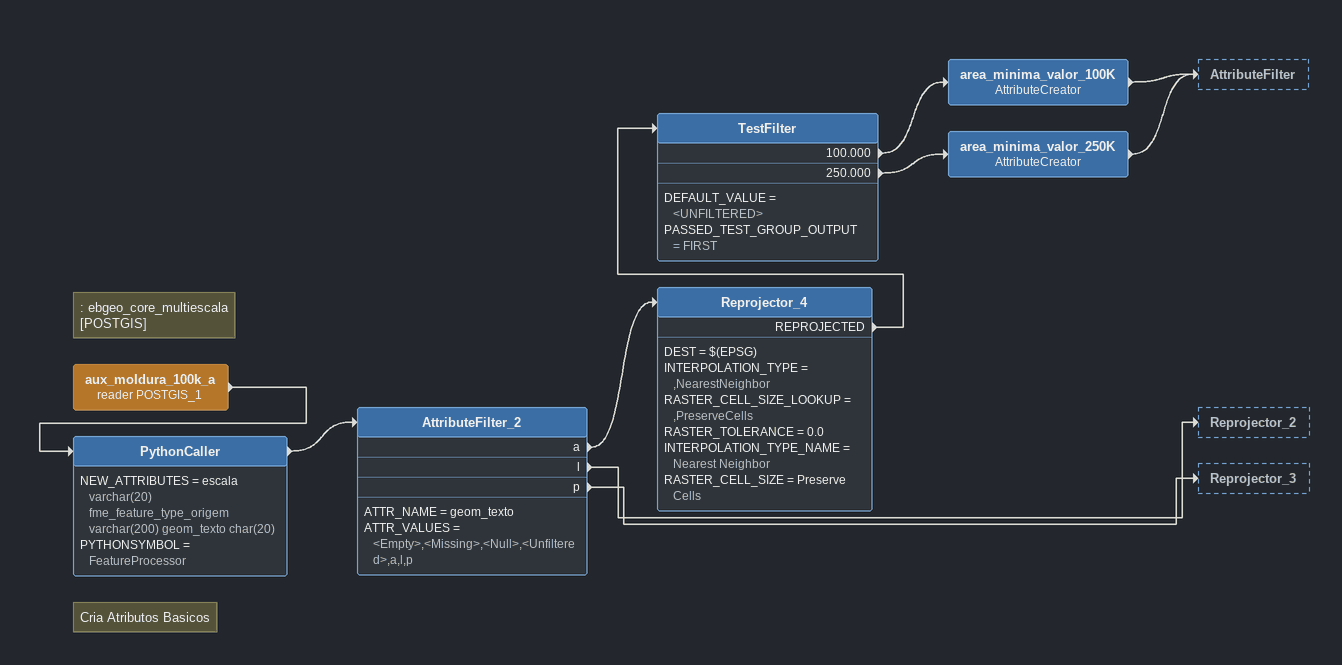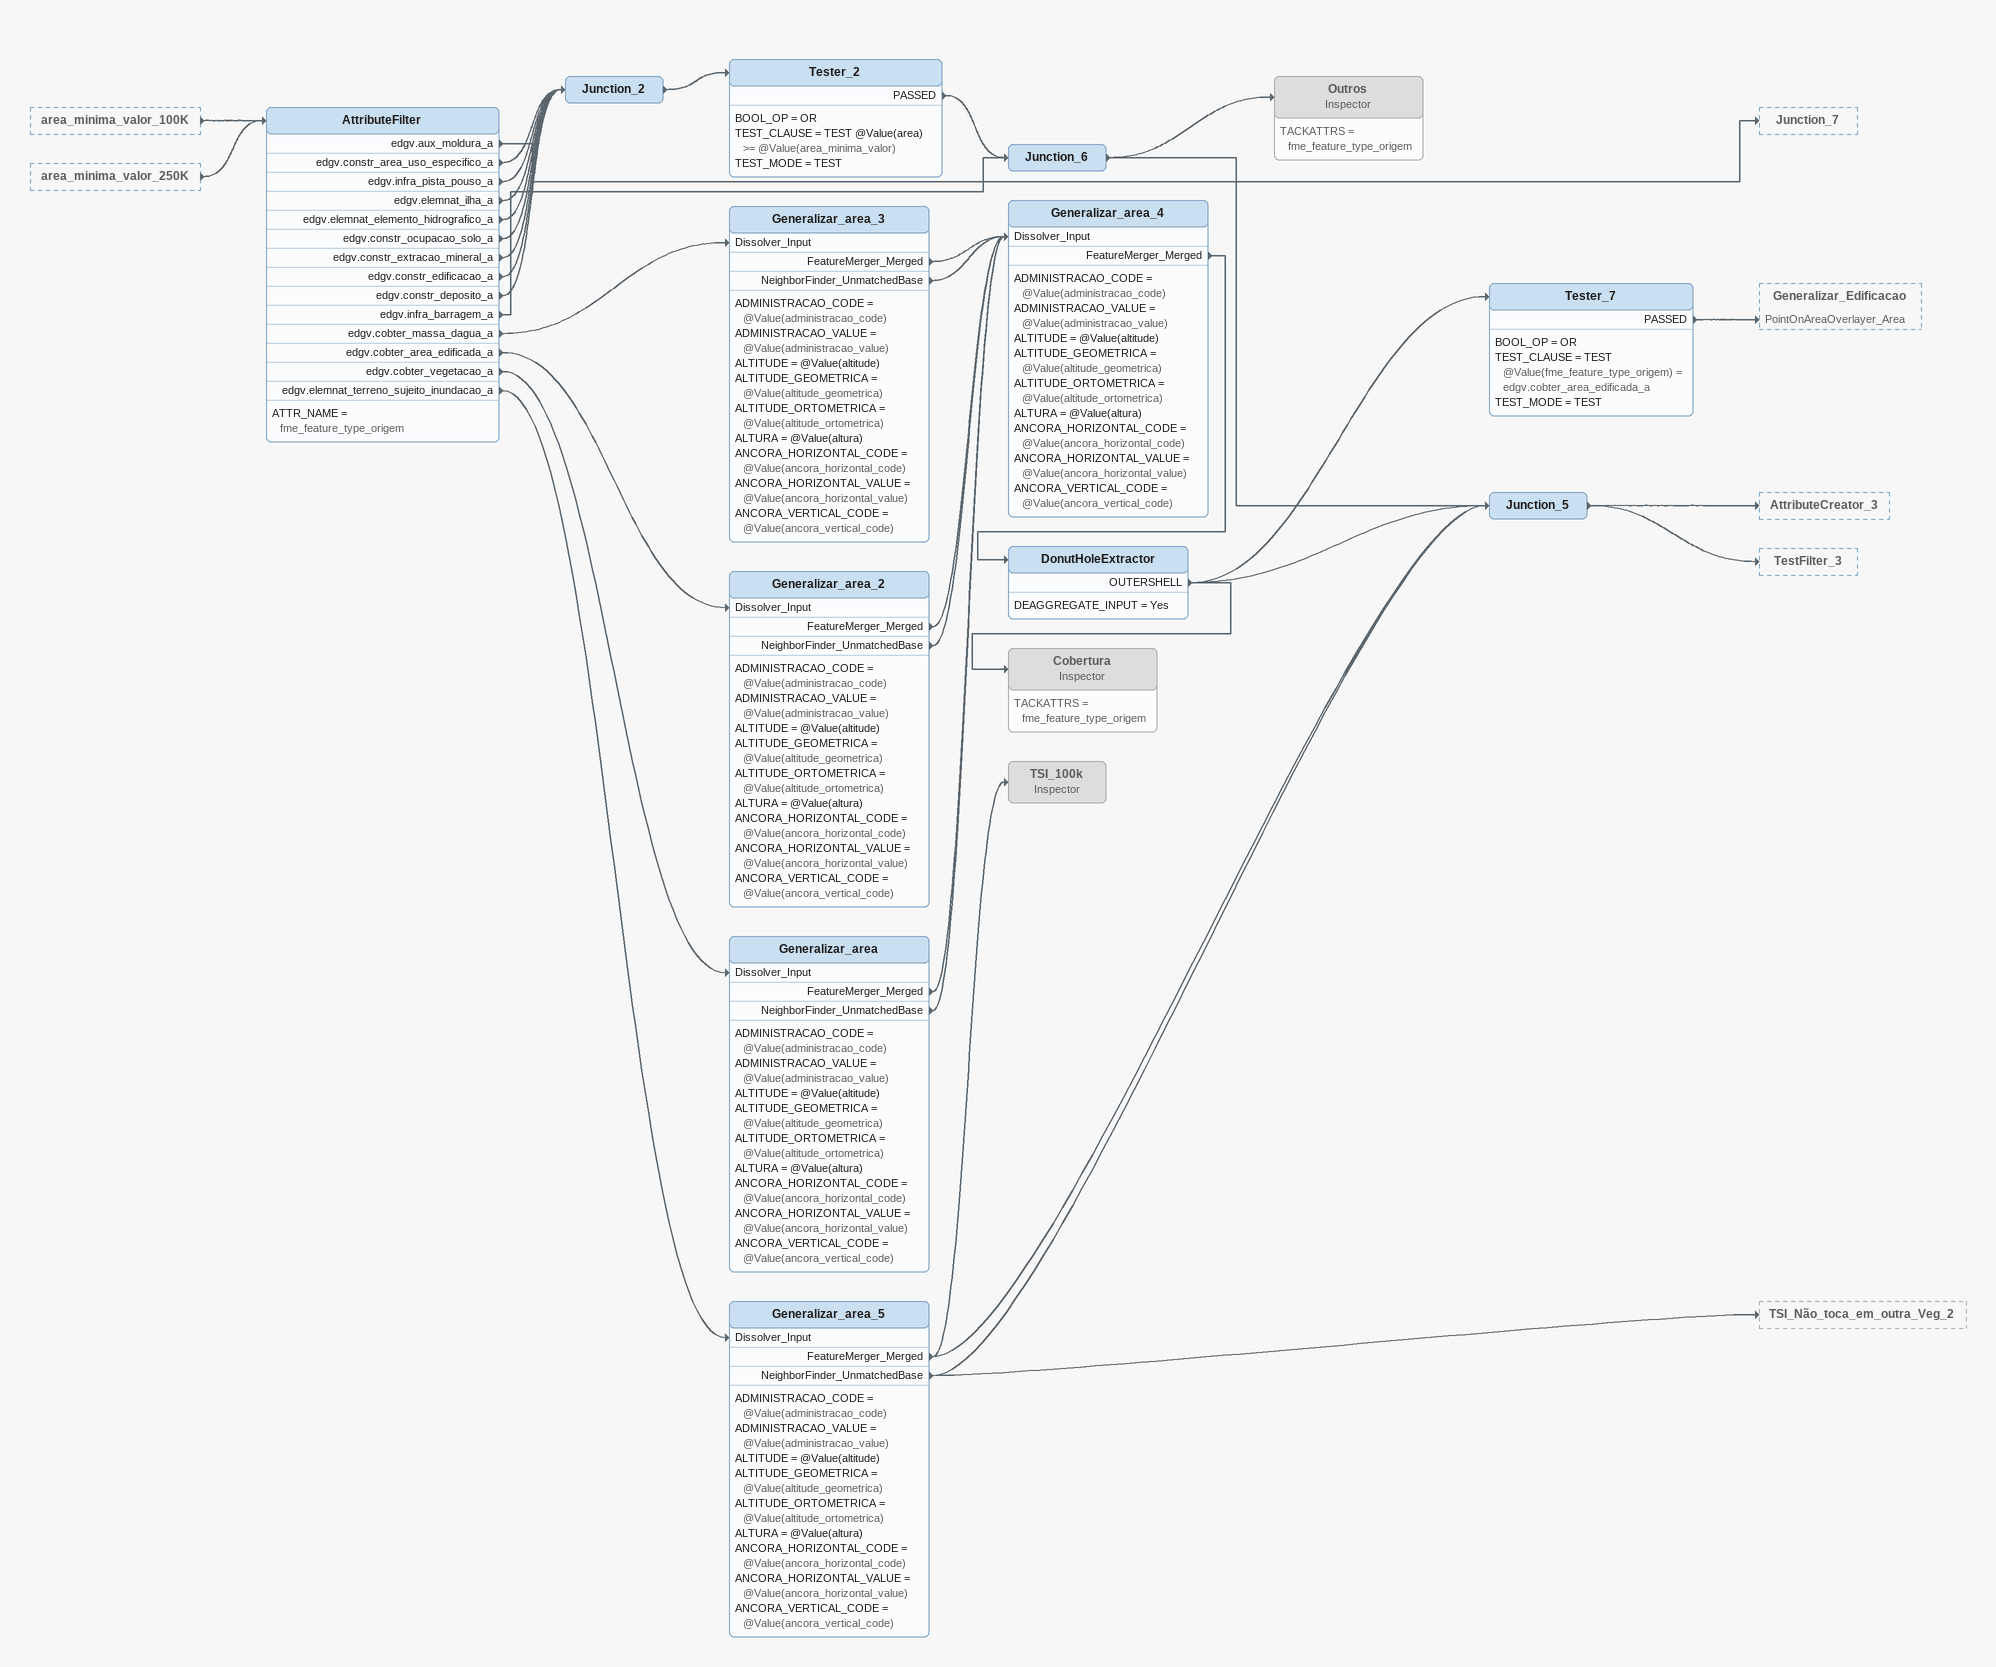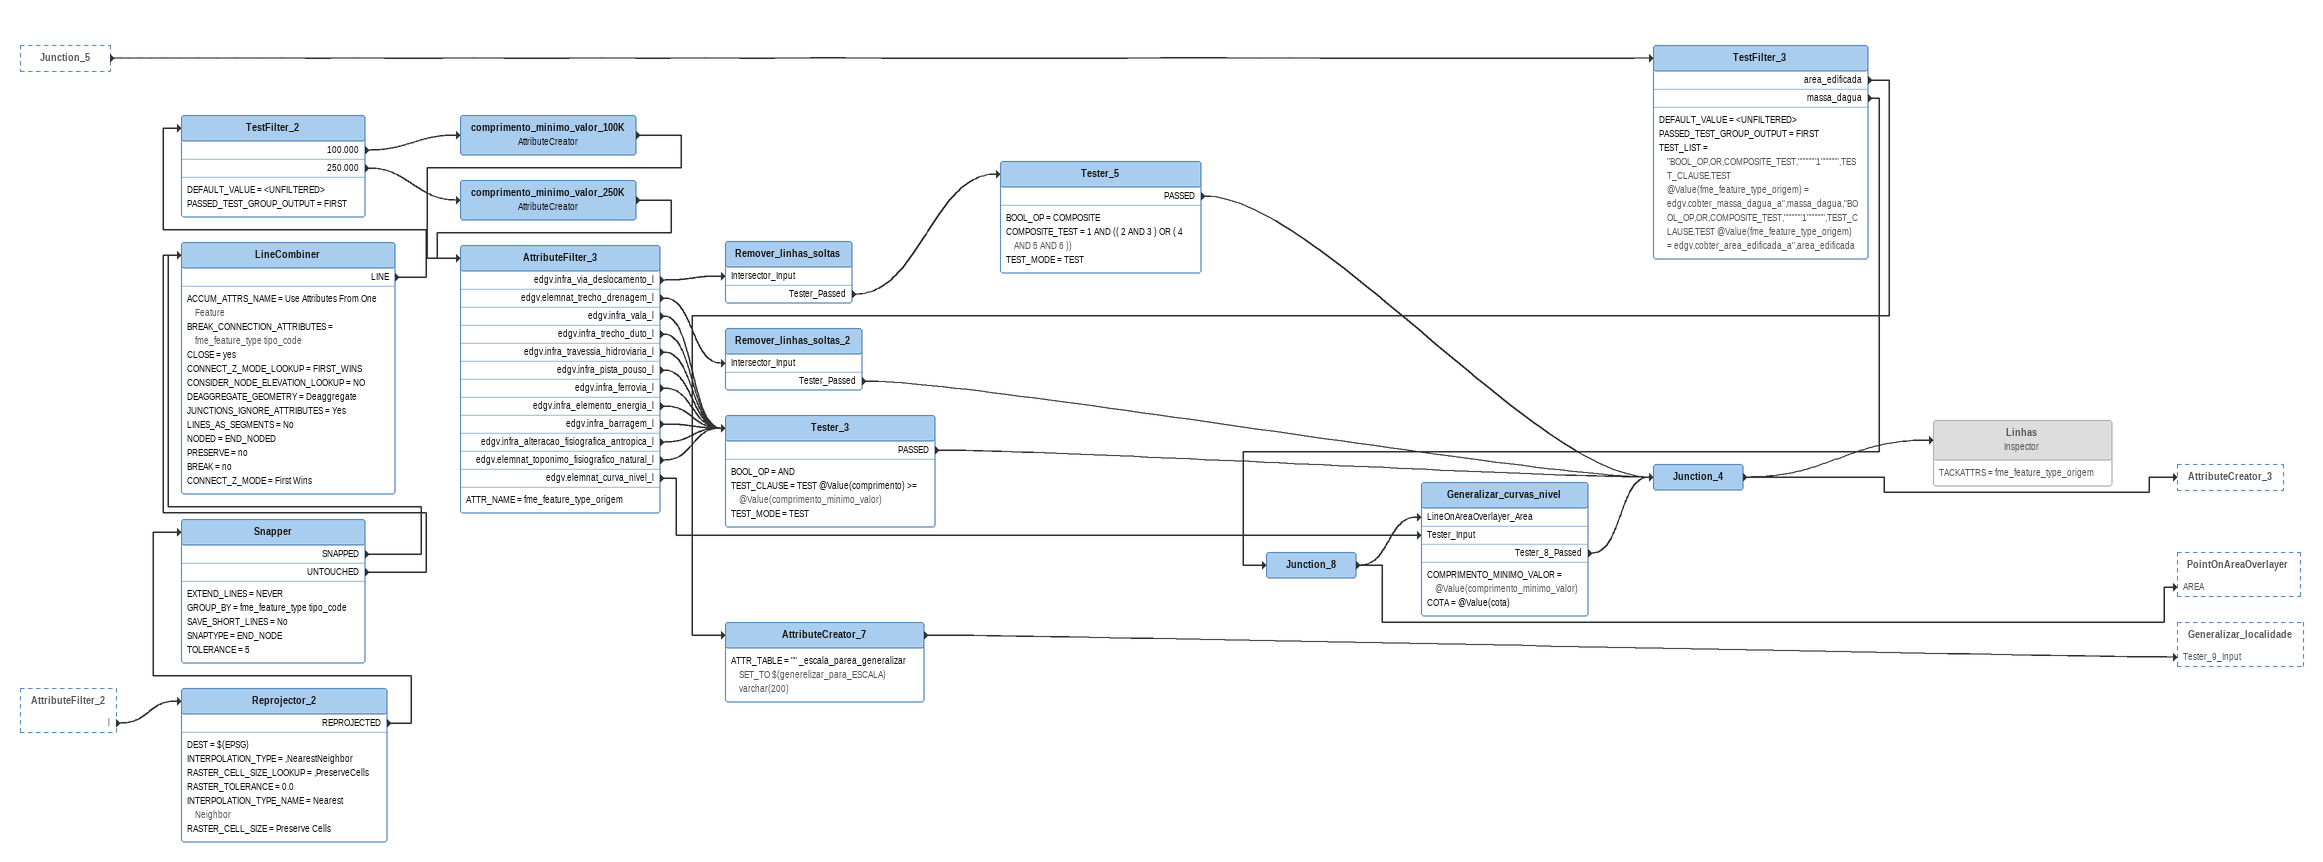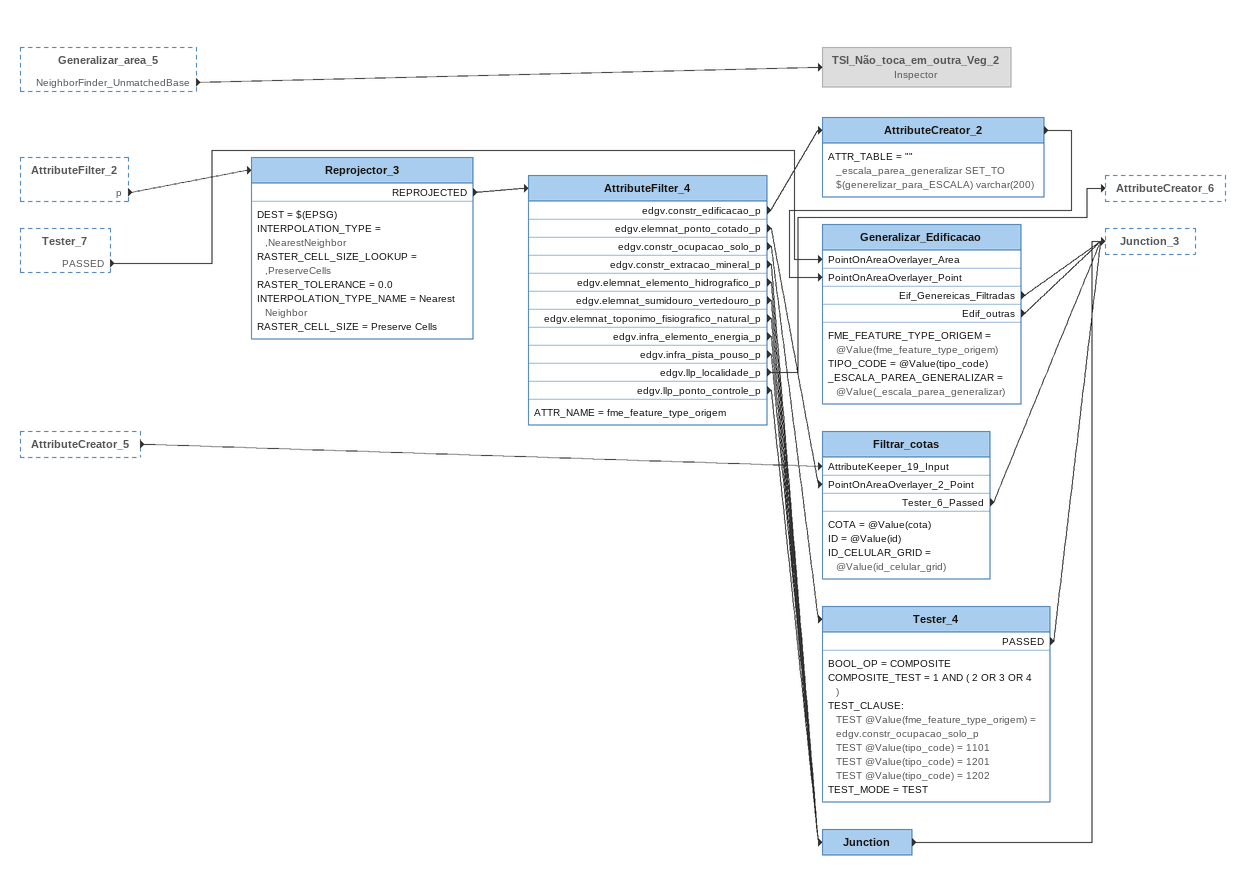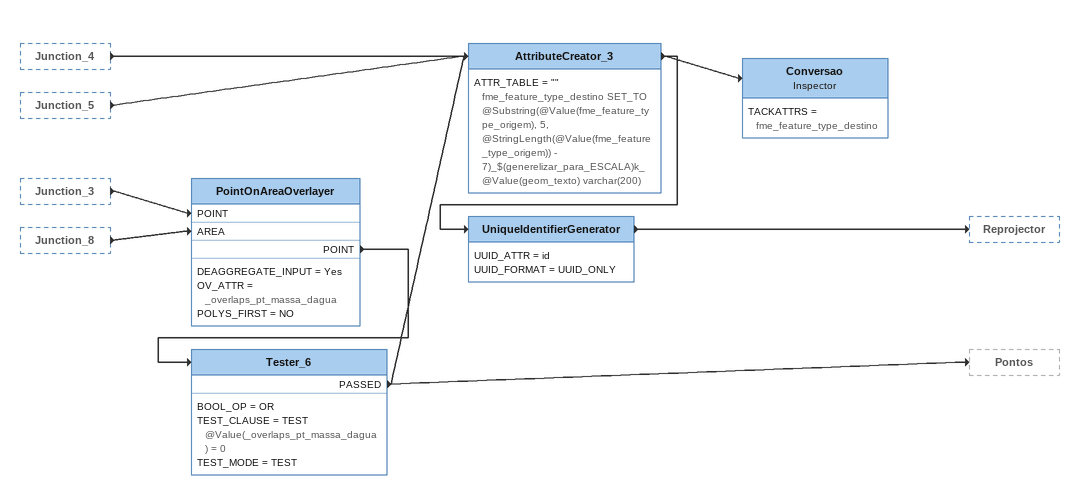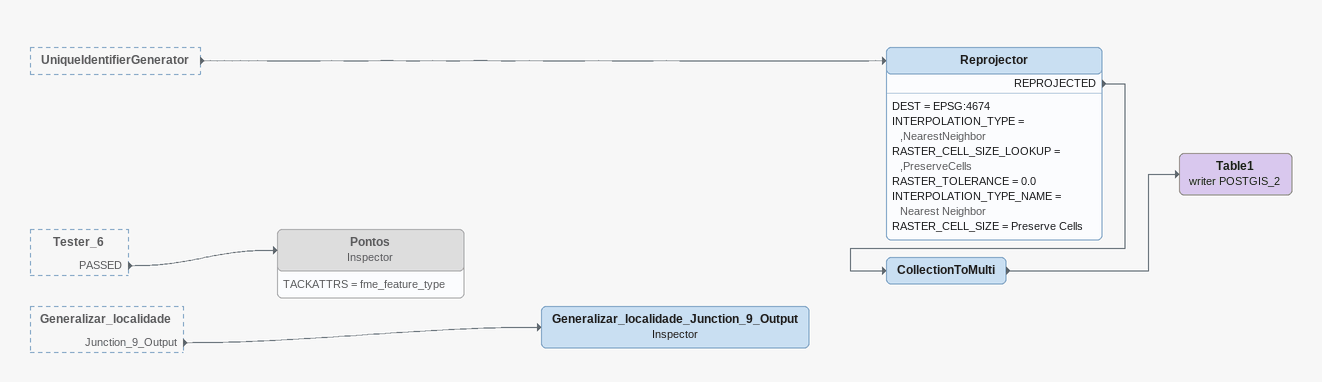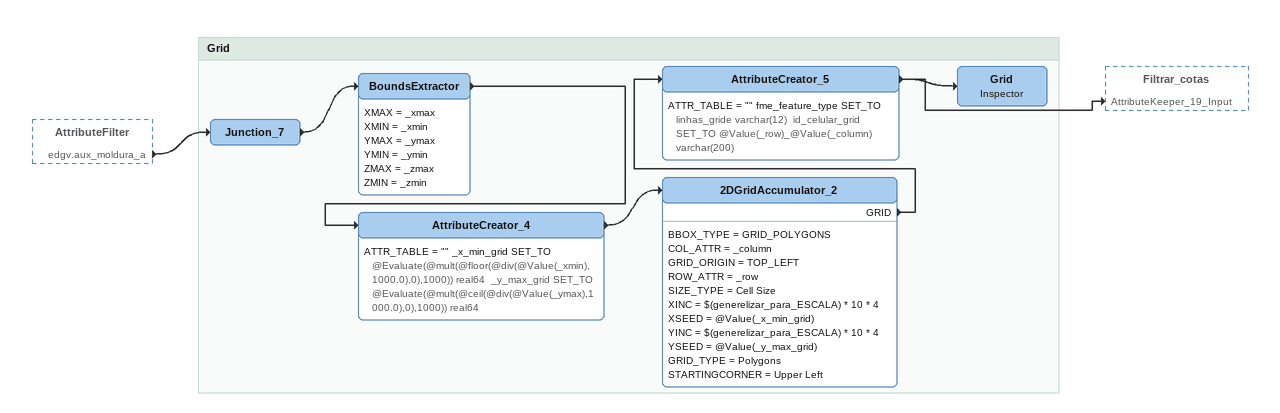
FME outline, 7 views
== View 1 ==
Note: : ebgeo_core_multiescala [POSTGIS]
aux_moldura_100k_a (reader POSTGIS_1)
    -> PythonCaller
Note: Cria Atributos Basicos
PythonCaller
    NEW_ATTRIBUTES = escala varchar(20) fme_feature_type_origem varchar(200) geom_texto char(20)
    PYTHONSYMBOL = FeatureProcessor
    -> AttributeFilter_2
AttributeFilter_2
    ATTR_NAME = geom_texto
    ATTR_VALUES = <Empty>,<Missing>,<Null>,<Unfiltered>,a,l,p
    a -> Reprojector_4
    l -> Reprojector_2
    p -> Reprojector_3
Reprojector_4
    DEST = $(EPSG)
    INTERPOLATION_TYPE = ,NearestNeighbor
    RASTER_CELL_SIZE_LOOKUP = ,PreserveCells
    RASTER_TOLERANCE = 0.0
    INTERPOLATION_TYPE_NAME = Nearest Neighbor
    RASTER_CELL_SIZE = Preserve Cells
    REPROJECTED -> TestFilter
TestFilter
    DEFAULT_VALUE = <UNFILTERED>
    PASSED_TEST_GROUP_OUTPUT = FIRST
    100.000 -> area_minima_valor_100K
    250.000 -> area_minima_valor_250K
area_minima_valor_100K: AttributeCreator
    -> AttributeFilter
area_minima_valor_250K: AttributeCreator
    -> AttributeFilter

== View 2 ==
area_minima_valor_100K [outside]
    -> AttributeFilter
area_minima_valor_250K [outside]
    -> AttributeFilter
AttributeFilter
    ATTR_NAME = fme_feature_type_origem
    edgv.aux_moldura_a -> Junction_7
    edgv.constr_area_uso_especifico_a -> Junction_2
    edgv.infra_pista_pouso_a -> Junction_2
    edgv.elemnat_ilha_a -> Junction_2
    edgv.elemnat_elemento_hidrografico_a -> Junction_2
    edgv.constr_ocupacao_solo_a -> Junction_2
    edgv.constr_extracao_mineral_a -> Junction_2
    edgv.constr_edificacao_a -> Junction_2
    edgv.constr_deposito_a -> Junction_2
    edgv.infra_barragem_a -> Junction_6
    edgv.cobter_massa_dagua_a -> Generalizar_area_3 [Dissolver_Input]
    edgv.cobter_area_edificada_a -> Generalizar_area_2 [Dissolver_Input]
    edgv.cobter_vegetacao_a -> Generalizar_area [Dissolver_Input]
    edgv.elemnat_terreno_sujeito_inundacao_a -> Generalizar_area_5 [Dissolver_Input]
Junction_2
    -> Tester_2
Tester_2
    BOOL_OP = OR
    TEST_CLAUSE = TEST @Value(area) >= @Value(area_minima_valor)
    TEST_MODE = TEST
    PASSED -> Junction_6
Junction_6
    -> Outros
    -> Junction_5
Outros: Inspector [off]
    TACKATTRS = fme_feature_type_origem
Generalizar_area_3
    ADMINISTRACAO_CODE = @Value(administracao_code)
    ADMINISTRACAO_VALUE = @Value(administracao_value)
    ALTITUDE = @Value(altitude)
    ALTITUDE_GEOMETRICA = @Value(altitude_geometrica)
    ALTITUDE_ORTOMETRICA = @Value(altitude_ortometrica)
    ALTURA = @Value(altura)
    ANCORA_HORIZONTAL_CODE = @Value(ancora_horizontal_code)
    ANCORA_HORIZONTAL_VALUE = @Value(ancora_horizontal_value)
    ANCORA_VERTICAL_CODE = @Value(ancora_vertical_code)
    FeatureMerger_Merged -> Generalizar_area_4 [Dissolver_Input]
    NeighborFinder_UnmatchedBase -> Generalizar_area_4 [Dissolver_Input]
Generalizar_area_2
    ADMINISTRACAO_CODE = @Value(administracao_code)
    ADMINISTRACAO_VALUE = @Value(administracao_value)
    ALTITUDE = @Value(altitude)
    ALTITUDE_GEOMETRICA = @Value(altitude_geometrica)
    ALTITUDE_ORTOMETRICA = @Value(altitude_ortometrica)
    ALTURA = @Value(altura)
    ANCORA_HORIZONTAL_CODE = @Value(ancora_horizontal_code)
    ANCORA_HORIZONTAL_VALUE = @Value(ancora_horizontal_value)
    ANCORA_VERTICAL_CODE = @Value(ancora_vertical_code)
    FeatureMerger_Merged -> Generalizar_area_4 [Dissolver_Input]
    NeighborFinder_UnmatchedBase -> Generalizar_area_4 [Dissolver_Input]
Generalizar_area
    ADMINISTRACAO_CODE = @Value(administracao_code)
    ADMINISTRACAO_VALUE = @Value(administracao_value)
    ALTITUDE = @Value(altitude)
    ALTITUDE_GEOMETRICA = @Value(altitude_geometrica)
    ALTITUDE_ORTOMETRICA = @Value(altitude_ortometrica)
    ALTURA = @Value(altura)
    ANCORA_HORIZONTAL_CODE = @Value(ancora_horizontal_code)
    ANCORA_HORIZONTAL_VALUE = @Value(ancora_horizontal_value)
    ANCORA_VERTICAL_CODE = @Value(ancora_vertical_code)
    FeatureMerger_Merged -> Generalizar_area_4 [Dissolver_Input]
    NeighborFinder_UnmatchedBase -> Generalizar_area_4 [Dissolver_Input]
Generalizar_area_4
    ADMINISTRACAO_CODE = @Value(administracao_code)
    ADMINISTRACAO_VALUE = @Value(administracao_value)
    ALTITUDE = @Value(altitude)
    ALTITUDE_GEOMETRICA = @Value(altitude_geometrica)
    ALTITUDE_ORTOMETRICA = @Value(altitude_ortometrica)
    ALTURA = @Value(altura)
    ANCORA_HORIZONTAL_CODE = @Value(ancora_horizontal_code)
    ANCORA_HORIZONTAL_VALUE = @Value(ancora_horizontal_value)
    ANCORA_VERTICAL_CODE = @Value(ancora_vertical_code)
    FeatureMerger_Merged -> DonutHoleExtractor
DonutHoleExtractor
    DEAGGREGATE_INPUT = Yes
    OUTERSHELL -> Cobertura
    OUTERSHELL -> Tester_7
    OUTERSHELL -> Junction_5
Tester_7
    BOOL_OP = OR
    TEST_CLAUSE = TEST @Value(fme_feature_type_origem) = edgv.cobter_area_edificada_a
    TEST_MODE = TEST
    PASSED -> Generalizar_Edificacao [PointOnAreaOverlayer_Area]
Cobertura: Inspector [off]
    TACKATTRS = fme_feature_type_origem
Generalizar_area_5
    ADMINISTRACAO_CODE = @Value(administracao_code)
    ADMINISTRACAO_VALUE = @Value(administracao_value)
    ALTITUDE = @Value(altitude)
    ALTITUDE_GEOMETRICA = @Value(altitude_geometrica)
    ALTITUDE_ORTOMETRICA = @Value(altitude_ortometrica)
    ALTURA = @Value(altura)
    ANCORA_HORIZONTAL_CODE = @Value(ancora_horizontal_code)
    ANCORA_HORIZONTAL_VALUE = @Value(ancora_horizontal_value)
    ANCORA_VERTICAL_CODE = @Value(ancora_vertical_code)
    FeatureMerger_Merged -> TSI_100k
    FeatureMerger_Merged -> Junction_5
    NeighborFinder_UnmatchedBase -> TSI_Não_toca_em_outra_Veg_2
    NeighborFinder_UnmatchedBase -> Junction_5
TSI_100k: Inspector [off]
Junction_5
    -> AttributeCreator_3
    -> TestFilter_3

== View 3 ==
Junction_5 [outside]
    -> TestFilter_3
AttributeFilter_2 [outside]
    l -> Reprojector_2
TestFilter_3
    DEFAULT_VALUE = <UNFILTERED>
    PASSED_TEST_GROUP_OUTPUT = FIRST
    TEST_LIST = "BOOL_OP,OR,COMPOSITE_TEST,""""""1"""""",TEST_CLAUSE,TEST @Value(fme_feature_type_origem) = edgv.cobter_massa_dagua_a",massa_dagua,"BOOL_OP,OR,COMPOSITE_TEST,""""""1"""""",TEST_CLAUSE,TEST @Value(fme_feature_type_origem) = edgv.cobter_area_edificada_a",area_edificada
    area_edificada -> AttributeCreator_7
    massa_dagua -> Junction_8
Junction_8
    -> Generalizar_curvas_nivel [LineOnAreaOverlayer_Area]
    -> PointOnAreaOverlayer [AREA]
AttributeCreator_7
    ATTR_TABLE = "" _escala_parea_generalizar SET_TO $(generelizar_para_ESCALA) varchar(200)
    -> Generalizar_localidade [Tester_9_Input]
Reprojector_2
    DEST = $(EPSG)
    INTERPOLATION_TYPE = ,NearestNeighbor
    RASTER_CELL_SIZE_LOOKUP = ,PreserveCells
    RASTER_TOLERANCE = 0.0
    INTERPOLATION_TYPE_NAME = Nearest Neighbor
    RASTER_CELL_SIZE = Preserve Cells
    REPROJECTED -> Snapper
Snapper
    EXTEND_LINES = NEVER
    GROUP_BY = fme_feature_type tipo_code
    SAVE_SHORT_LINES = No
    SNAPTYPE = END_NODE
    TOLERANCE = 5
    SNAPPED -> LineCombiner
    UNTOUCHED -> LineCombiner
LineCombiner
    ACCUM_ATTRS_NAME = Use Attributes From One Feature
    BREAK_CONNECTION_ATTRIBUTES = fme_feature_type tipo_code
    CLOSE = yes
    CONNECT_Z_MODE_LOOKUP = FIRST_WINS
    CONSIDER_NODE_ELEVATION_LOOKUP = NO
    DEAGGREGATE_GEOMETRY = Deaggregate
    JUNCTIONS_IGNORE_ATTRIBUTES = Yes
    LINES_AS_SEGMENTS = No
    NODED = END_NODED
    PRESERVE = no
    BREAK = no
    CONNECT_Z_MODE = First Wins
    LINE -> TestFilter_2
TestFilter_2
    DEFAULT_VALUE = <UNFILTERED>
    PASSED_TEST_GROUP_OUTPUT = FIRST
    100.000 -> comprimento_minimo_valor_100K
    250.000 -> comprimento_minimo_valor_250K
comprimento_minimo_valor_100K: AttributeCreator
    -> AttributeFilter_3
comprimento_minimo_valor_250K: AttributeCreator
    -> AttributeFilter_3
AttributeFilter_3
    ATTR_NAME = fme_feature_type_origem
    edgv.infra_via_deslocamento_l -> Remover_linhas_soltas [Intersector_Input]
    edgv.elemnat_trecho_drenagem_l -> Remover_linhas_soltas_2 [Intersector_Input]
    edgv.infra_vala_l -> Tester_3
    edgv.infra_trecho_duto_l -> Tester_3
    edgv.infra_travessia_hidroviaria_l -> Tester_3
    edgv.infra_pista_pouso_l -> Tester_3
    edgv.infra_ferrovia_l -> Tester_3
    edgv.infra_elemento_energia_l -> Tester_3
    edgv.infra_barragem_l -> Tester_3
    edgv.infra_alteracao_fisiografica_antropica_l -> Tester_3
    edgv.elemnat_toponimo_fisiografico_natural_l -> Tester_3
    edgv.elemnat_curva_nivel_l -> Generalizar_curvas_nivel [Tester_Input]
Remover_linhas_soltas
    Tester_Passed -> Tester_5
Tester_5
    BOOL_OP = COMPOSITE
    COMPOSITE_TEST = 1 AND (( 2 AND 3 ) OR ( 4 AND 5 AND 6 ))
    TEST_MODE = TEST
    PASSED -> Junction_4
Remover_linhas_soltas_2
    Tester_Passed -> Junction_4
Tester_3
    BOOL_OP = AND
    TEST_CLAUSE = TEST @Value(comprimento) >= @Value(comprimento_minimo_valor)
    TEST_MODE = TEST
    PASSED -> Junction_4
Generalizar_curvas_nivel
    COMPRIMENTO_MINIMO_VALOR = @Value(comprimento_minimo_valor)
    COTA = @Value(cota)
    Tester_8_Passed -> Junction_4
Junction_4
    -> Linhas
    -> AttributeCreator_3
Linhas: Inspector [off]
    TACKATTRS = fme_feature_type_origem

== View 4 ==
Generalizar_area_5 [outside]
    NeighborFinder_UnmatchedBase -> TSI_Não_toca_em_outra_Veg_2
AttributeFilter_2 [outside]
    p -> Reprojector_3
Tester_7 [outside]
    PASSED -> Generalizar_Edificacao [PointOnAreaOverlayer_Area]
AttributeCreator_5 [outside]
    -> Filtrar_cotas [AttributeKeeper_19_Input]
TSI_Não_toca_em_outra_Veg_2: Inspector [off]
Reprojector_3
    DEST = $(EPSG)
    INTERPOLATION_TYPE = ,NearestNeighbor
    RASTER_CELL_SIZE_LOOKUP = ,PreserveCells
    RASTER_TOLERANCE = 0.0
    INTERPOLATION_TYPE_NAME = Nearest Neighbor
    RASTER_CELL_SIZE = Preserve Cells
    REPROJECTED -> AttributeFilter_4
AttributeFilter_4
    ATTR_NAME = fme_feature_type_origem
    edgv.constr_edificacao_p -> AttributeCreator_2
    edgv.elemnat_ponto_cotado_p -> Filtrar_cotas [PointOnAreaOverlayer_2_Point]
    edgv.constr_ocupacao_solo_p -> Tester_4
    edgv.constr_extracao_mineral_p -> Junction
    edgv.elemnat_elemento_hidrografico_p -> Junction
    edgv.elemnat_sumidouro_vertedouro_p -> Junction
    edgv.elemnat_toponimo_fisiografico_natural_p -> Junction
    edgv.infra_elemento_energia_p -> Junction
    edgv.infra_pista_pouso_p -> Junction
    edgv.llp_localidade_p -> AttributeCreator_6
    edgv.llp_ponto_controle_p -> Junction
AttributeCreator_2
    ATTR_TABLE = "" _escala_parea_generalizar SET_TO $(generelizar_para_ESCALA) varchar(200)
    -> Generalizar_Edificacao [PointOnAreaOverlayer_Point]
Generalizar_Edificacao
    FME_FEATURE_TYPE_ORIGEM = @Value(fme_feature_type_origem)
    TIPO_CODE = @Value(tipo_code)
    _ESCALA_PAREA_GENERALIZAR = @Value(_escala_parea_generalizar)
    Eif_Genereicas_Filtradas -> Junction_3
    Edif_outras -> Junction_3
Filtrar_cotas
    COTA = @Value(cota)
    ID = @Value(id)
    ID_CELULAR_GRID = @Value(id_celular_grid)
    Tester_6_Passed -> Junction_3
Tester_4
    BOOL_OP = COMPOSITE
    COMPOSITE_TEST = 1 AND ( 2 OR 3 OR 4 )
    TEST_CLAUSE:
      TEST @Value(fme_feature_type_origem) = edgv.constr_ocupacao_solo_p
      TEST @Value(tipo_code) = 1101
      TEST @Value(tipo_code) = 1201
      TEST @Value(tipo_code) = 1202
    TEST_MODE = TEST
    PASSED -> Junction_3
Junction
    -> Junction_3

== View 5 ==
Junction_4 [outside]
    -> AttributeCreator_3
Junction_5 [outside]
    -> AttributeCreator_3
Junction_3 [outside]
    -> PointOnAreaOverlayer [POINT]
Junction_8 [outside]
    -> PointOnAreaOverlayer [AREA]
PointOnAreaOverlayer
    DEAGGREGATE_INPUT = Yes
    OV_ATTR = _overlaps_pt_massa_dagua
    POLYS_FIRST = NO
    POINT -> Tester_6
Tester_6
    BOOL_OP = OR
    TEST_CLAUSE = TEST @Value(_overlaps_pt_massa_dagua) = 0
    TEST_MODE = TEST
    PASSED -> Pontos
    PASSED -> AttributeCreator_3
AttributeCreator_3
    ATTR_TABLE = "" fme_feature_type_destino SET_TO @Substring(@Value(fme_feature_type_origem), 5, @StringLength(@Value(fme_feature_type_origem)) - 7)_$(generelizar_para_ESCALA)k_@Value(geom_texto) varchar(200)
    -> Conversao
    -> UniqueIdentifierGenerator
Conversao: Inspector
    TACKATTRS = fme_feature_type_destino
UniqueIdentifierGenerator
    UUID_ATTR = id
    UUID_FORMAT = UUID_ONLY
    -> Reprojector

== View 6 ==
UniqueIdentifierGenerator [outside]
    -> Reprojector
Tester_6 [outside]
    PASSED -> Pontos
Generalizar_localidade [outside]
    Junction_9_Output -> Generalizar_localidade_Junction_9_Output
Reprojector
    DEST = EPSG:4674
    INTERPOLATION_TYPE = ,NearestNeighbor
    RASTER_CELL_SIZE_LOOKUP = ,PreserveCells
    RASTER_TOLERANCE = 0.0
    INTERPOLATION_TYPE_NAME = Nearest Neighbor
    RASTER_CELL_SIZE = Preserve Cells
    REPROJECTED -> CollectionToMulti
CollectionToMulti
    -> Table1 (writer POSTGIS_2)
Table1 (writer POSTGIS_2)
Pontos: Inspector [off]
    TACKATTRS = fme_feature_type
Generalizar_localidade_Junction_9_Output: Inspector

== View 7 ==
AttributeFilter [outside]
    edgv.aux_moldura_a -> Junction_7

Bookmark: Grid
Junction_7
    -> BoundsExtractor
BoundsExtractor
    XMAX = _xmax
    XMIN = _xmin
    YMAX = _ymax
    YMIN = _ymin
    ZMAX = _zmax
    ZMIN = _zmin
    -> AttributeCreator_4
AttributeCreator_4
    ATTR_TABLE = "" _x_min_grid SET_TO @Evaluate(@mult(@floor(@div(@Value(_xmin),1000.0),0),1000)) real64  _y_max_grid SET_TO @Evaluate(@mult(@ceil(@div(@Value(_ymax),1000.0),0),1000)) real64
    -> 2DGridAccumulator_2
2DGridAccumulator_2
    BBOX_TYPE = GRID_POLYGONS
    COL_ATTR = _column
    GRID_ORIGIN = TOP_LEFT
    ROW_ATTR = _row
    SIZE_TYPE = Cell Size
    XINC = $(generelizar_para_ESCALA) * 10 * 4
    XSEED = @Value(_x_min_grid)
    YINC = $(generelizar_para_ESCALA) * 10 * 4
    YSEED = @Value(_y_max_grid)
    GRID_TYPE = Polygons
    STARTINGCORNER = Upper Left
    GRID -> AttributeCreator_5
AttributeCreator_5
    ATTR_TABLE = "" fme_feature_type SET_TO linhas_gride varchar(12)  id_celular_grid SET_TO @Value(_row)_@Value(_column) varchar(200)
    -> Grid
    -> Filtrar_cotas [AttributeKeeper_19_Input]
Grid: Inspector
